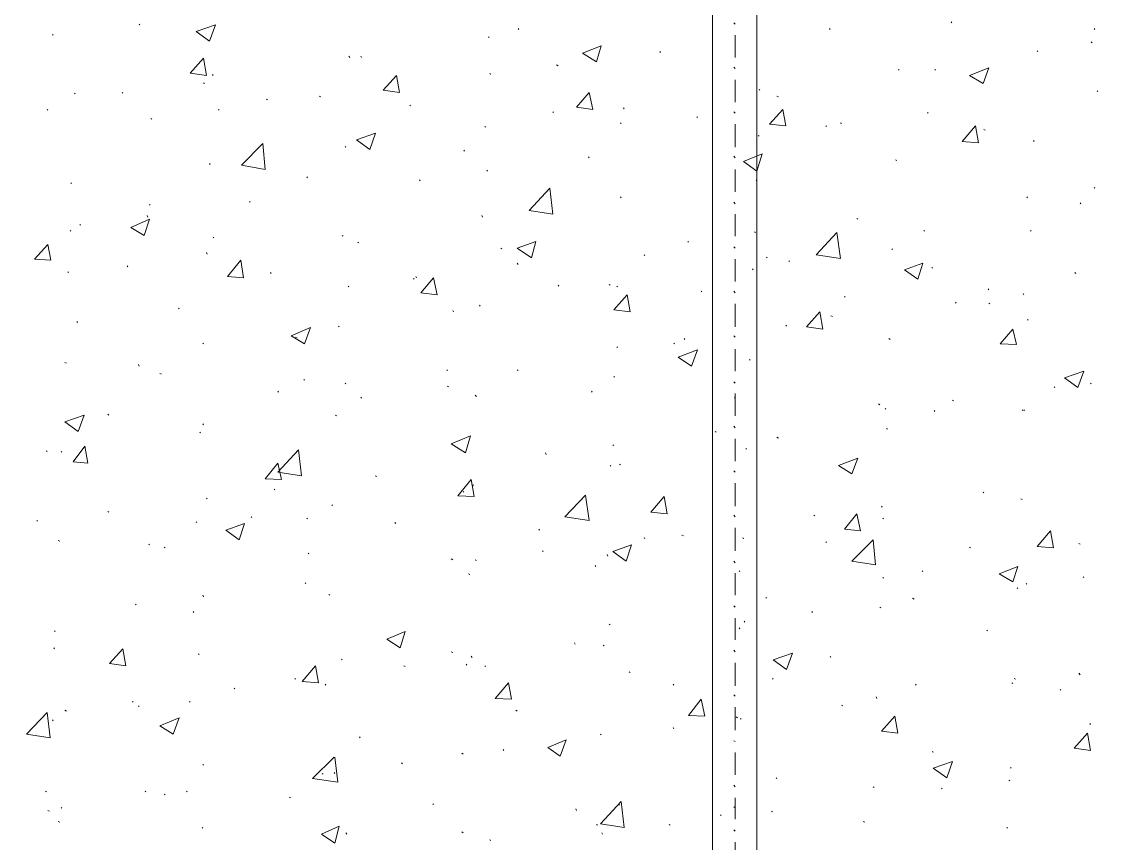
# Model space of a CAD drawing. Header units: millimetres. Extents: x 2928 to 3112, y 1220 to 1280.
# Drawn here: x 2959.659 to 2962.082, y 1249.403 to 1251.25 of the extents above; entities that cross this region are included whole.
import ezdxf

# ---------------------------------------------------------------- set-up
doc = ezdxf.new("R2010")
doc.units = ezdxf.units.MM

msp = doc.modelspace()

# ---------------------------------------------------------------- linework, layer by layer
at = {"color": 253, "linetype": 'Continuous', "lineweight": 5, "true_color": 0x9a9a9a}
for points in [[(2961.2116, 1241.9003), (2942.08633, 1241.9003), (2942.08633, 1247.74538), (2950.25144, 1247.74538), (2950.25144, 1256.61384), (2942.08633, 1256.61384), (2942.08633, 1261.45224), (2961.2116, 1261.45224), (2961.2116, 1249.1904)], [(2961.3116, 1241.9003), (2980.43854, 1241.9003), (2980.43854, 1247.74538), (2972.27343, 1247.74538), (2972.27343, 1256.61384), (2980.43854, 1256.61384), (2980.43854, 1261.45224), (2961.3116, 1261.45224), (2961.3116, 1249.1904)]]:
    msp.add_lwpolyline(points, dxfattribs=at)
at = {"color": 92, "linetype": 'Continuous', "lineweight": 13, "true_color": 0x00b800}
for points in [[(2959.92492, 1251.2421), (2959.92325, 1251.24376), (2959.92325, 1251.24376)], [(2960.05158, 1251.2271), (2960.09492, 1251.2421), (2960.09492, 1251.2421)], [(2960.08159, 1251.20543), (2960.09492, 1251.2421), (2960.09492, 1251.2421)], [(2961.74994, 1251.2471), (2961.74828, 1251.24876), (2961.74828, 1251.24876)], [(2959.72991, 1251.21876), (2959.72825, 1251.22043), (2959.72825, 1251.22043)], [(2960.05158, 1251.2271), (2960.08159, 1251.20543), (2960.08159, 1251.20543)], [(2960.70993, 1251.21376), (2960.70826, 1251.21543), (2960.70826, 1251.21543)], [(2960.7766, 1251.2321), (2960.77493, 1251.23376), (2960.77493, 1251.23376)], [(2961.47661, 1251.2321), (2961.47494, 1251.23376), (2961.47494, 1251.23376)], [(2962.07161, 1251.2321), (2962.06995, 1251.23376), (2962.06995, 1251.23376)], [(2960.91993, 1251.17876), (2960.9616, 1251.19543), (2960.9616, 1251.19543)], [(2960.9516, 1251.15876), (2960.9616, 1251.19543), (2960.9616, 1251.19543)], [(2962.06495, 1251.2021), (2962.06328, 1251.20376), (2962.06328, 1251.20376)], [(2960.03825, 1251.13376), (2960.06825, 1251.1671), (2960.06825, 1251.1671)], [(2960.07492, 1251.12876), (2960.06825, 1251.1671), (2960.06825, 1251.1671)], [(2960.39659, 1251.16876), (2960.39492, 1251.1721), (2960.39492, 1251.1721)], [(2960.42326, 1251.16876), (2960.42159, 1251.1721), (2960.42159, 1251.1721)], [(2960.91993, 1251.17876), (2960.9516, 1251.15876), (2960.9516, 1251.15876)], [(2961.09493, 1251.18043), (2961.09327, 1251.1821), (2961.09327, 1251.1821)], [(2961.94328, 1251.1821), (2961.94161, 1251.18376), (2961.94161, 1251.18376)], [(2960.86493, 1251.15043), (2960.8616, 1251.1521), (2960.8616, 1251.1521)], [(2961.78994, 1251.12876), (2961.83328, 1251.14543), (2961.83328, 1251.14543)], [(2961.81994, 1251.11043), (2961.83328, 1251.14543), (2961.83328, 1251.14543)], [(2960.03825, 1251.13376), (2960.07492, 1251.12876), (2960.07492, 1251.12876)], [(2960.08992, 1251.12876), (2960.08825, 1251.13043), (2960.08825, 1251.13043)], [(2960.47159, 1251.09543), (2960.50159, 1251.12876), (2960.50159, 1251.12876)], [(2960.50826, 1251.09043), (2960.50159, 1251.12876), (2960.50159, 1251.12876)], [(2960.71326, 1251.13043), (2960.71159, 1251.13376), (2960.71159, 1251.13376)], [(2961.63161, 1251.14043), (2961.62994, 1251.1421), (2961.62994, 1251.1421)], [(2961.71328, 1251.14043), (2961.71161, 1251.1421), (2961.71161, 1251.1421)], [(2961.78994, 1251.12876), (2961.81994, 1251.11043), (2961.81994, 1251.11043)], [(2960.06992, 1251.11043), (2960.06825, 1251.1121), (2960.06825, 1251.1121)], [(2960.47159, 1251.09543), (2960.50826, 1251.09043), (2960.50826, 1251.09043)], [(2961.31827, 1251.09543), (2961.3166, 1251.0971), (2961.3166, 1251.0971)], [(2959.77991, 1251.08709), (2959.77825, 1251.08876), (2959.77825, 1251.08876)], [(2959.88658, 1251.08876), (2959.88492, 1251.09043), (2959.88492, 1251.09043)], [(2960.21159, 1251.07376), (2960.20992, 1251.07543), (2960.20992, 1251.07543)], [(2960.33159, 1251.08043), (2960.32826, 1251.08209), (2960.32826, 1251.08209)], [(2960.9066, 1251.05709), (2960.93493, 1251.09043), (2960.93493, 1251.09043)], [(2960.94326, 1251.05209), (2960.93493, 1251.09043), (2960.93493, 1251.09043)], [(2961.35994, 1251.08043), (2961.3566, 1251.08209), (2961.3566, 1251.08209)], [(2962.07828, 1251.09209), (2962.07661, 1251.09376), (2962.07661, 1251.09376)], [(2959.71825, 1251.05043), (2959.71658, 1251.05209), (2959.71658, 1251.05209)], [(2960.10325, 1251.05043), (2960.10159, 1251.05209), (2960.10159, 1251.05209)], [(2960.53326, 1251.06043), (2960.53159, 1251.06209), (2960.53159, 1251.06209)], [(2960.85493, 1251.04543), (2960.85326, 1251.04709), (2960.85326, 1251.04709)], [(2960.9066, 1251.05709), (2960.94326, 1251.05209), (2960.94326, 1251.05209)], [(2961.01327, 1251.05376), (2961.0116, 1251.05543), (2961.0116, 1251.05543)], [(2961.33994, 1251.01876), (2961.36994, 1251.05209), (2961.36994, 1251.05209)], [(2961.3766, 1251.01543), (2961.36994, 1251.05209), (2961.36994, 1251.05209)], [(2961.69661, 1251.04376), (2961.69494, 1251.04543), (2961.69494, 1251.04543)], [(2959.95158, 1251.03043), (2959.94992, 1251.03209), (2959.94992, 1251.03209)], [(2961.0066, 1251.02043), (2961.00493, 1251.02209), (2961.00493, 1251.02209)], [(2961.17827, 1251.03376), (2961.1766, 1251.03543), (2961.1766, 1251.03543)], [(2961.50161, 1251.02043), (2961.49994, 1251.02209), (2961.49994, 1251.02209)], [(2960.41159, 1250.98376), (2960.45492, 1250.99876), (2960.45492, 1250.99876)], [(2960.44159, 1250.96209), (2960.45492, 1250.99876), (2960.45492, 1250.99876)], [(2960.70159, 1251.01209), (2960.69993, 1251.01376), (2960.69993, 1251.01376)], [(2961.33994, 1251.01876), (2961.3766, 1251.01543), (2961.3766, 1251.01543)], [(2961.46827, 1251.01376), (2961.46661, 1251.01543), (2961.46661, 1251.01543)], [(2961.77328, 1250.98043), (2961.80328, 1251.01543), (2961.80328, 1251.01543)], [(2961.80994, 1250.97709), (2961.80328, 1251.01543), (2961.80328, 1251.01543)], [(2961.82494, 1251.00543), (2961.82161, 1251.00709), (2961.82161, 1251.00709)], [(2960.15325, 1250.92709), (2960.20159, 1250.97543), (2960.20159, 1250.97543)], [(2960.20659, 1250.91709), (2960.20159, 1250.97543), (2960.20159, 1250.97543)], [(2960.41159, 1250.98376), (2960.44159, 1250.96209), (2960.44159, 1250.96209)], [(2961.3166, 1250.99209), (2961.31494, 1250.99376), (2961.31494, 1250.99376)], [(2961.77328, 1250.98043), (2961.80994, 1250.97709), (2961.80994, 1250.97709)], [(2961.93495, 1250.98043), (2961.93328, 1250.98209), (2961.93328, 1250.98209)], [(2960.38826, 1250.96709), (2960.38659, 1250.96876), (2960.38659, 1250.96876)], [(2960.65493, 1250.95876), (2960.65326, 1250.96043), (2960.65326, 1250.96043)], [(2961.2816, 1250.93543), (2961.32327, 1250.95209), (2961.32327, 1250.95209)], [(2961.3116, 1250.91376), (2961.32327, 1250.95209), (2961.32327, 1250.95209)], [(2960.08325, 1250.92876), (2960.08159, 1250.93043), (2960.08159, 1250.93043)], [(2960.15325, 1250.92709), (2960.20659, 1250.91709), (2960.20659, 1250.91709)], [(2960.93493, 1250.94376), (2960.93326, 1250.94543), (2960.93326, 1250.94543)], [(2961.2816, 1250.93543), (2961.3116, 1250.91376), (2961.3116, 1250.91376)], [(2961.62661, 1250.93709), (2961.62327, 1250.93876), (2961.62327, 1250.93876)], [(2960.30159, 1250.89876), (2960.29992, 1250.90043), (2960.29992, 1250.90043)], [(2960.70659, 1250.91376), (2960.70493, 1250.91543), (2960.70493, 1250.91543)], [(2959.77158, 1250.88543), (2959.76991, 1250.88709), (2959.76991, 1250.88709)], [(2960.55493, 1250.89209), (2960.55326, 1250.89376), (2960.55326, 1250.89376)], [(2961.3116, 1250.89209), (2961.30994, 1250.89376), (2961.30994, 1250.89376)], [(2962.07161, 1250.87543), (2962.06995, 1250.87709), (2962.06995, 1250.87709)], [(2960.79993, 1250.82542), (2960.8466, 1250.87543), (2960.8466, 1250.87543)], [(2960.85326, 1250.81709), (2960.8466, 1250.87543), (2960.8466, 1250.87543)], [(2961.0066, 1250.85376), (2961.00493, 1250.85542), (2961.00493, 1250.85542)], [(2961.91994, 1250.85376), (2961.91828, 1250.85542), (2961.91828, 1250.85542)], [(2959.94825, 1250.83709), (2959.94658, 1250.83876), (2959.94658, 1250.83876)], [(2960.17325, 1250.84376), (2960.17159, 1250.84542), (2960.17159, 1250.84542)], [(2962.03995, 1250.84042), (2962.03828, 1250.84209), (2962.03828, 1250.84209)], [(2959.90492, 1250.78709), (2959.94658, 1250.80542), (2959.94658, 1250.80542)], [(2959.93492, 1250.76876), (2959.94658, 1250.80542), (2959.94658, 1250.80542)], [(2959.94325, 1250.81042), (2959.94158, 1250.81376), (2959.94158, 1250.81376)], [(2960.69493, 1250.81042), (2960.69326, 1250.81376), (2960.69326, 1250.81376)], [(2960.79993, 1250.82542), (2960.85326, 1250.81709), (2960.85326, 1250.81709)], [(2961.53827, 1250.80542), (2961.53661, 1250.80709), (2961.53661, 1250.80709)], [(2959.76991, 1250.77876), (2959.76825, 1250.78042), (2959.76825, 1250.78042)], [(2959.79158, 1250.79209), (2959.78991, 1250.79376), (2959.78991, 1250.79376)], [(2959.90492, 1250.78709), (2959.93492, 1250.76876), (2959.93492, 1250.76876)], [(2961.68827, 1250.77876), (2961.68661, 1250.78042), (2961.68661, 1250.78042)], [(2961.92828, 1250.77876), (2961.92661, 1250.78042), (2961.92661, 1250.78042)], [(2960.09159, 1250.76376), (2960.08992, 1250.76542), (2960.08992, 1250.76542)], [(2960.38159, 1250.76709), (2960.37992, 1250.76876), (2960.37992, 1250.76876)], [(2960.77326, 1250.74042), (2960.81493, 1250.75542), (2960.81493, 1250.75542)], [(2960.80493, 1250.71876), (2960.81493, 1250.75542), (2960.81493, 1250.75542)], [(2961.15827, 1250.75376), (2961.1566, 1250.75542), (2961.1566, 1250.75542)], [(2961.30827, 1250.77542), (2961.3066, 1250.77709), (2961.3066, 1250.77709)], [(2961.44494, 1250.72542), (2961.49161, 1250.77542), (2961.49161, 1250.77542)], [(2961.49994, 1250.71709), (2961.49161, 1250.77542), (2961.49161, 1250.77542)], [(2959.68825, 1250.71542), (2959.71825, 1250.74876), (2959.71825, 1250.74876)], [(2959.72491, 1250.71376), (2959.71825, 1250.74876), (2959.71825, 1250.74876)], [(2960.07659, 1250.72709), (2960.07492, 1250.73042), (2960.07492, 1250.73042)], [(2960.41659, 1250.75209), (2960.41492, 1250.75376), (2960.41492, 1250.75376)], [(2960.73826, 1250.73876), (2960.73659, 1250.74042), (2960.73659, 1250.74042)], [(2960.77326, 1250.74042), (2960.80493, 1250.71876), (2960.80493, 1250.71876)], [(2961.61661, 1250.73709), (2961.61494, 1250.73876), (2961.61494, 1250.73876)], [(2959.68825, 1250.71542), (2959.72491, 1250.71376), (2959.72491, 1250.71376)], [(2960.12159, 1250.67709), (2960.15159, 1250.71376), (2960.15159, 1250.71376)], [(2960.15825, 1250.67376), (2960.15159, 1250.71376), (2960.15159, 1250.71376)], [(2960.77493, 1250.70376), (2960.77326, 1250.70709), (2960.77326, 1250.70709)], [(2961.05993, 1250.72376), (2961.05827, 1250.72542), (2961.05827, 1250.72542)], [(2961.33494, 1250.71876), (2961.33327, 1250.72042), (2961.33327, 1250.72042)], [(2961.38494, 1250.71042), (2961.38327, 1250.71209), (2961.38327, 1250.71209)], [(2961.44494, 1250.72542), (2961.49994, 1250.71709), (2961.49994, 1250.71709)], [(2961.64327, 1250.69209), (2961.68494, 1250.70709), (2961.68494, 1250.70709)], [(2961.67327, 1250.67042), (2961.68494, 1250.70709), (2961.68494, 1250.70709)], [(2959.76491, 1250.68542), (2959.76325, 1250.68709), (2959.76325, 1250.68709)], [(2959.89825, 1250.69876), (2959.89658, 1250.70042), (2959.89658, 1250.70042)], [(2960.21992, 1250.68376), (2960.21825, 1250.68542), (2960.21825, 1250.68542)], [(2961.30327, 1250.69209), (2961.3016, 1250.69376), (2961.3016, 1250.69376)], [(2961.64327, 1250.69209), (2961.67327, 1250.67042), (2961.67327, 1250.67042)], [(2961.70661, 1250.69542), (2961.70494, 1250.69709), (2961.70494, 1250.69709)], [(2962.02828, 1250.68376), (2962.02661, 1250.68542), (2962.02661, 1250.68542)], [(2960.12159, 1250.67709), (2960.15825, 1250.67376), (2960.15825, 1250.67376)], [(2960.54159, 1250.67042), (2960.53993, 1250.67209), (2960.53993, 1250.67209)], [(2960.54659, 1250.67376), (2960.54493, 1250.67709), (2960.54493, 1250.67709)], [(2960.55659, 1250.64042), (2960.58493, 1250.67376), (2960.58493, 1250.67376)], [(2960.59326, 1250.63542), (2960.58493, 1250.67376), (2960.58493, 1250.67376)], [(2960.9816, 1250.65709), (2960.97993, 1250.65876), (2960.97993, 1250.65876)], [(2960.39492, 1250.65376), (2960.39326, 1250.65542), (2960.39326, 1250.65542)], [(2960.55659, 1250.64042), (2960.59326, 1250.63542), (2960.59326, 1250.63542)], [(2960.8666, 1250.65542), (2960.86493, 1250.65709), (2960.86493, 1250.65709)], [(2960.98993, 1250.60209), (2961.01993, 1250.63542), (2961.01993, 1250.63542)], [(2960.99827, 1250.65376), (2960.9966, 1250.65542), (2960.9966, 1250.65542)], [(2961.0266, 1250.59709), (2961.01993, 1250.63542), (2961.01993, 1250.63542)], [(2961.18827, 1250.64209), (2961.1866, 1250.64376), (2961.1866, 1250.64376)], [(2961.83328, 1250.64709), (2961.83161, 1250.64876), (2961.83161, 1250.64876)], [(2961.91161, 1250.63542), (2961.90994, 1250.63876), (2961.90994, 1250.63876)], [(2960.68993, 1250.61042), (2960.68826, 1250.61209), (2960.68826, 1250.61209)], [(2961.50994, 1250.63042), (2961.50827, 1250.63209), (2961.50827, 1250.63209)], [(2961.75994, 1250.61709), (2961.75828, 1250.61875), (2961.75828, 1250.61875)], [(2961.83494, 1250.61542), (2961.83328, 1250.61709), (2961.83328, 1250.61709)], [(2960.01325, 1250.60375), (2960.01158, 1250.60542), (2960.01158, 1250.60542)], [(2960.62993, 1250.59709), (2960.62826, 1250.60042), (2960.62826, 1250.60042)], [(2960.98993, 1250.60209), (2961.0266, 1250.59709), (2961.0266, 1250.59709)], [(2961.42327, 1250.56375), (2961.45327, 1250.59709), (2961.45327, 1250.59709)], [(2961.45994, 1250.55875), (2961.45327, 1250.59709), (2961.45327, 1250.59709)], [(2961.48161, 1250.58709), (2961.47827, 1250.58875), (2961.47827, 1250.58875)], [(2959.78491, 1250.57375), (2959.78325, 1250.57542), (2959.78325, 1250.57542)], [(2960.26492, 1250.54375), (2960.30826, 1250.56209), (2960.30826, 1250.56209)], [(2960.29492, 1250.52542), (2960.30826, 1250.56209), (2960.30826, 1250.56209)], [(2960.37326, 1250.56375), (2960.37159, 1250.56542), (2960.37159, 1250.56542)], [(2961.37827, 1250.56542), (2961.3766, 1250.56709), (2961.3766, 1250.56709)], [(2961.42327, 1250.56375), (2961.45994, 1250.55875), (2961.45994, 1250.55875)], [(2961.92161, 1250.57875), (2961.91994, 1250.58042), (2961.91994, 1250.58042)], [(2960.26492, 1250.54375), (2960.29492, 1250.52542), (2960.29492, 1250.52542)], [(2960.27825, 1250.53875), (2960.27492, 1250.54042), (2960.27492, 1250.54042)], [(2961.14993, 1250.53542), (2961.14827, 1250.53709), (2961.14827, 1250.53709)], [(2961.61161, 1250.53542), (2961.60827, 1250.53709), (2961.60827, 1250.53709)], [(2961.85828, 1250.52542), (2961.88661, 1250.55875), (2961.88661, 1250.55875)], [(2961.89494, 1250.52375), (2961.88661, 1250.55875), (2961.88661, 1250.55875)], [(2960.06825, 1250.52542), (2960.06659, 1250.52709), (2960.06659, 1250.52709)], [(2960.99827, 1250.51709), (2960.9966, 1250.51875), (2960.9966, 1250.51875)], [(2961.1266, 1250.52542), (2961.12493, 1250.52709), (2961.12493, 1250.52709)], [(2961.85828, 1250.52542), (2961.89494, 1250.52375), (2961.89494, 1250.52375)], [(2961.13493, 1250.49542), (2961.17827, 1250.51209), (2961.17827, 1250.51209)], [(2961.13493, 1250.49542), (2961.16493, 1250.47542), (2961.16493, 1250.47542)], [(2961.16493, 1250.47542), (2961.17827, 1250.51209), (2961.17827, 1250.51209)], [(2961.2966, 1250.48875), (2961.29494, 1250.49042), (2961.29494, 1250.49042)], [(2959.75991, 1250.48209), (2959.75658, 1250.48375), (2959.75658, 1250.48375)], [(2959.92325, 1250.47542), (2959.92158, 1250.47875), (2959.92158, 1250.47875)], [(2960.61659, 1250.46542), (2960.61493, 1250.46709), (2960.61493, 1250.46709)], [(2960.77493, 1250.46542), (2960.77326, 1250.46709), (2960.77326, 1250.46709)], [(2959.97325, 1250.45709), (2959.96992, 1250.45875), (2959.96992, 1250.45875)], [(2960.29492, 1250.44375), (2960.29325, 1250.44542), (2960.29325, 1250.44542)], [(2960.9916, 1250.45042), (2960.98993, 1250.45209), (2960.98993, 1250.45209)], [(2962.00328, 1250.44875), (2962.04661, 1250.46375), (2962.04661, 1250.46375)], [(2962.00328, 1250.44875), (2962.03328, 1250.42709), (2962.03328, 1250.42709)], [(2962.03328, 1250.42709), (2962.04661, 1250.46375), (2962.04661, 1250.46375)], [(2960.23659, 1250.41709), (2960.23492, 1250.41875), (2960.23492, 1250.41875)], [(2960.38826, 1250.43542), (2960.38659, 1250.43709), (2960.38659, 1250.43709)], [(2960.61826, 1250.42875), (2960.61659, 1250.43042), (2960.61659, 1250.43042)], [(2960.9416, 1250.41709), (2960.93993, 1250.41875), (2960.93993, 1250.41875)], [(2961.98161, 1250.42709), (2961.97995, 1250.42875), (2961.97995, 1250.42875)], [(2962.06328, 1250.43542), (2962.06161, 1250.43709), (2962.06161, 1250.43709)], [(2960.42326, 1250.40375), (2960.42159, 1250.40542), (2960.42159, 1250.40542)], [(2960.68159, 1250.40709), (2960.67826, 1250.41042), (2960.67826, 1250.41042)], [(2961.26327, 1250.40375), (2961.2616, 1250.40542), (2961.2616, 1250.40542)], [(2961.75328, 1250.39709), (2961.75161, 1250.39875), (2961.75161, 1250.39875)], [(2959.85492, 1250.36542), (2959.85325, 1250.36708), (2959.85325, 1250.36708)], [(2961.58827, 1250.38875), (2961.58494, 1250.39042), (2961.58494, 1250.39042)], [(2961.60161, 1250.37875), (2961.59994, 1250.38042), (2961.59994, 1250.38042)], [(2961.71161, 1250.37375), (2961.70994, 1250.37542), (2961.70994, 1250.37542)], [(2961.90994, 1250.37542), (2961.90828, 1250.37708), (2961.90828, 1250.37708)], [(2961.91328, 1250.37542), (2961.91161, 1250.37708), (2961.91161, 1250.37708)], [(2959.75658, 1250.35042), (2959.79991, 1250.36542), (2959.79991, 1250.36542)], [(2959.75658, 1250.35042), (2959.78658, 1250.32875), (2959.78658, 1250.32875)], [(2959.78658, 1250.32875), (2959.79991, 1250.36542), (2959.79991, 1250.36542)], [(2960.06825, 1250.34375), (2960.06659, 1250.34542), (2960.06659, 1250.34542)], [(2960.36659, 1250.36375), (2960.36492, 1250.36542), (2960.36492, 1250.36542)], [(2960.06159, 1250.32542), (2960.05992, 1250.32708), (2960.05992, 1250.32708)], [(2960.62493, 1250.30042), (2960.66826, 1250.31875), (2960.66826, 1250.31875)], [(2960.65659, 1250.28042), (2960.66826, 1250.31875), (2960.66826, 1250.31875)], [(2961.21993, 1250.32708), (2961.21827, 1250.32875), (2961.21827, 1250.32875)], [(2961.60494, 1250.33375), (2961.60327, 1250.33542), (2961.60327, 1250.33542)], [(2959.77491, 1250.26042), (2959.80158, 1250.29542), (2959.80158, 1250.29542)], [(2959.80825, 1250.25708), (2959.80158, 1250.29542), (2959.80158, 1250.29542)], [(2960.62493, 1250.30042), (2960.65659, 1250.28042), (2960.65659, 1250.28042)], [(2960.98993, 1250.29708), (2960.98826, 1250.29875), (2960.98826, 1250.29875)], [(2961.35994, 1250.31375), (2961.3566, 1250.31542), (2961.3566, 1250.31542)], [(2959.71658, 1250.28375), (2959.71491, 1250.28542), (2959.71491, 1250.28542)], [(2959.74991, 1250.28208), (2959.74825, 1250.28375), (2959.74825, 1250.28375)], [(2960.23492, 1250.23708), (2960.28159, 1250.28708), (2960.28159, 1250.28708)], [(2960.28825, 1250.22875), (2960.28159, 1250.28708), (2960.28159, 1250.28708)], [(2960.83826, 1250.27708), (2960.8366, 1250.28042), (2960.8366, 1250.28042)], [(2961.28827, 1250.28875), (2961.2866, 1250.29042), (2961.2866, 1250.29042)], [(2959.77491, 1250.26042), (2959.80825, 1250.25708), (2959.80825, 1250.25708)], [(2960.20659, 1250.22208), (2960.23492, 1250.25708), (2960.23492, 1250.25708)], [(2960.24325, 1250.22042), (2960.23492, 1250.25708), (2960.23492, 1250.25708)], [(2960.98326, 1250.25042), (2960.9816, 1250.25208), (2960.9816, 1250.25208)], [(2961.00493, 1250.25375), (2961.00327, 1250.25542), (2961.00327, 1250.25542)], [(2961.49494, 1250.25208), (2961.53827, 1250.26875), (2961.53827, 1250.26875)], [(2961.49494, 1250.25208), (2961.52494, 1250.23375), (2961.52494, 1250.23375)], [(2961.52494, 1250.23375), (2961.53827, 1250.26875), (2961.53827, 1250.26875)], [(2960.20659, 1250.22208), (2960.24325, 1250.22042), (2960.24325, 1250.22042)], [(2960.23492, 1250.23708), (2960.28825, 1250.22875), (2960.28825, 1250.22875)], [(2960.45659, 1250.22708), (2960.45492, 1250.22875), (2960.45492, 1250.22875)], [(2960.22825, 1250.19708), (2960.22659, 1250.19875), (2960.22659, 1250.19875)], [(2960.63993, 1250.18375), (2960.66993, 1250.22042), (2960.66993, 1250.22042)], [(2960.67659, 1250.18208), (2960.66993, 1250.22042), (2960.66993, 1250.22042)], [(2960.67493, 1250.20708), (2960.67326, 1250.20875), (2960.67326, 1250.20875)], [(2960.07659, 1250.17708), (2960.07492, 1250.17875), (2960.07492, 1250.17875)], [(2960.63993, 1250.18375), (2960.67659, 1250.18208), (2960.67659, 1250.18208)], [(2960.65326, 1250.19208), (2960.65159, 1250.19375), (2960.65159, 1250.19375)], [(2960.87993, 1250.13708), (2960.9266, 1250.18542), (2960.9266, 1250.18542)], [(2960.93493, 1250.12875), (2960.9266, 1250.18542), (2960.9266, 1250.18542)], [(2961.07327, 1250.14708), (2961.10327, 1250.18208), (2961.10327, 1250.18208)], [(2961.10993, 1250.14375), (2961.10327, 1250.18208), (2961.10327, 1250.18208)], [(2961.82161, 1250.19042), (2961.81994, 1250.19208), (2961.81994, 1250.19208)], [(2961.90828, 1250.17542), (2961.90494, 1250.17708), (2961.90494, 1250.17708)], [(2960.35826, 1250.16208), (2960.35659, 1250.16375), (2960.35659, 1250.16375)], [(2961.59327, 1250.15875), (2961.59161, 1250.16041), (2961.59161, 1250.16041)], [(2959.69491, 1250.12708), (2959.69325, 1250.12875), (2959.69325, 1250.12875)], [(2959.85492, 1250.14708), (2959.85325, 1250.14875), (2959.85325, 1250.14875)], [(2960.05325, 1250.12375), (2960.05158, 1250.12541), (2960.05158, 1250.12541)], [(2960.17659, 1250.13541), (2960.17492, 1250.13708), (2960.17492, 1250.13708)], [(2960.30159, 1250.13208), (2960.29992, 1250.13375), (2960.29992, 1250.13375)], [(2960.87993, 1250.13708), (2960.93493, 1250.12875), (2960.93493, 1250.12875)], [(2961.07327, 1250.14708), (2961.10993, 1250.14375), (2961.10993, 1250.14375)], [(2961.4416, 1250.13875), (2961.43994, 1250.14041), (2961.43994, 1250.14041)], [(2961.50827, 1250.10875), (2961.53661, 1250.14375), (2961.53661, 1250.14375)], [(2961.54494, 1250.10541), (2961.53661, 1250.14375), (2961.53661, 1250.14375)], [(2961.59661, 1250.13208), (2961.59494, 1250.13375), (2961.59494, 1250.13375)], [(2960.11825, 1250.10708), (2960.15992, 1250.12208), (2960.15992, 1250.12208)], [(2960.11825, 1250.10708), (2960.14825, 1250.08541), (2960.14825, 1250.08541)], [(2960.14825, 1250.08541), (2960.15992, 1250.12208), (2960.15992, 1250.12208)], [(2960.49992, 1250.12208), (2960.49826, 1250.12375), (2960.49826, 1250.12375)], [(2960.82326, 1250.10708), (2960.8216, 1250.10875), (2960.8216, 1250.10875)], [(2961.50827, 1250.10875), (2961.54494, 1250.10541), (2961.54494, 1250.10541)], [(2961.94161, 1250.07041), (2961.97161, 1250.10541), (2961.97161, 1250.10541)], [(2961.97828, 1250.06708), (2961.97161, 1250.10541), (2961.97161, 1250.10541)], [(2959.74491, 1250.08208), (2959.74158, 1250.08375), (2959.74158, 1250.08375)], [(2961.05993, 1250.08708), (2961.05827, 1250.09041), (2961.05827, 1250.09041)], [(2961.1466, 1250.09375), (2961.14327, 1250.09541), (2961.14327, 1250.09541)], [(2961.2816, 1250.08708), (2961.27994, 1250.09041), (2961.27994, 1250.09041)], [(2961.46827, 1250.07875), (2961.46661, 1250.08041), (2961.46661, 1250.08041)], [(2961.52494, 1250.03708), (2961.57327, 1250.08541), (2961.57327, 1250.08541)], [(2961.57827, 1250.02875), (2961.57327, 1250.08541), (2961.57327, 1250.08541)], [(2962.03828, 1250.07541), (2962.03495, 1250.07708), (2962.03495, 1250.07708)], [(2959.94658, 1250.07375), (2959.94492, 1250.07541), (2959.94492, 1250.07541)], [(2959.98158, 1250.06708), (2959.97992, 1250.06875), (2959.97992, 1250.06875)], [(2960.30492, 1250.05375), (2960.30326, 1250.05541), (2960.30326, 1250.05541)], [(2960.8316, 1250.05875), (2960.82993, 1250.06041), (2960.82993, 1250.06041)], [(2960.98826, 1250.05875), (2961.02993, 1250.07375), (2961.02993, 1250.07375)], [(2960.98826, 1250.05875), (2961.01827, 1250.03708), (2961.01827, 1250.03708)], [(2961.01827, 1250.03708), (2961.02993, 1250.07375), (2961.02993, 1250.07375)], [(2961.79161, 1250.06708), (2961.78994, 1250.06875), (2961.78994, 1250.06875)], [(2961.94161, 1250.07041), (2961.97828, 1250.06708), (2961.97828, 1250.06708)], [(2960.62826, 1250.04041), (2960.62493, 1250.04208), (2960.62493, 1250.04208)], [(2960.68159, 1250.03875), (2960.67826, 1250.04041), (2960.67826, 1250.04041)], [(2960.9766, 1250.04875), (2960.97493, 1250.05208), (2960.97493, 1250.05208)], [(2961.52494, 1250.03708), (2961.57827, 1250.02875), (2961.57827, 1250.02875)], [(2960.66659, 1250.00708), (2960.66326, 1250.00875), (2960.66326, 1250.00875)], [(2960.94993, 1250.02541), (2960.94826, 1250.02708), (2960.94826, 1250.02708)], [(2961.27327, 1250.01375), (2961.2716, 1250.01541), (2961.2716, 1250.01541)], [(2961.68494, 1250.01375), (2961.68327, 1250.01541), (2961.68327, 1250.01541)], [(2961.85661, 1250.00875), (2961.89828, 1250.02541), (2961.89828, 1250.02541)], [(2961.85661, 1250.00875), (2961.88661, 1249.99041), (2961.88661, 1249.99041)], [(2961.88661, 1249.99041), (2961.89828, 1250.02541), (2961.89828, 1250.02541)], [(2960.29826, 1249.98708), (2960.29659, 1249.98875), (2960.29659, 1249.98875)], [(2961.59661, 1249.99875), (2961.59494, 1250.00041), (2961.59494, 1250.00041)], [(2961.91828, 1249.98541), (2961.91661, 1249.98708), (2961.91661, 1249.98708)], [(2962.04661, 1250.00041), (2962.04495, 1250.00208), (2962.04495, 1250.00208)], [(2960.06825, 1249.95708), (2960.06659, 1249.96041), (2960.06659, 1249.96041)], [(2960.35159, 1249.96041), (2960.34992, 1249.96208), (2960.34992, 1249.96208)], [(2961.33327, 1249.95375), (2961.3316, 1249.95541), (2961.3316, 1249.95541)], [(2961.89828, 1249.97541), (2961.89661, 1249.97708), (2961.89661, 1249.97708)], [(2959.91658, 1249.93875), (2959.91492, 1249.94041), (2959.91492, 1249.94041)], [(2961.58994, 1249.93208), (2961.58827, 1249.93375), (2961.58827, 1249.93375)], [(2961.66494, 1249.95208), (2961.66161, 1249.95375), (2961.66161, 1249.95375)], [(2960.04658, 1249.92208), (2960.04492, 1249.92374), (2960.04492, 1249.92374)], [(2961.4366, 1249.92208), (2961.43494, 1249.92374), (2961.43494, 1249.92374)], [(2960.9816, 1249.89374), (2960.97993, 1249.89541), (2960.97993, 1249.89541)], [(2961.27327, 1249.88541), (2961.2716, 1249.88708), (2961.2716, 1249.88708)], [(2961.28494, 1249.90041), (2961.28327, 1249.90208), (2961.28327, 1249.90208)], [(2959.73491, 1249.87874), (2959.73325, 1249.88041), (2959.73325, 1249.88041)], [(2960.47992, 1249.86208), (2960.52159, 1249.87874), (2960.52159, 1249.87874)], [(2960.47992, 1249.86208), (2960.50992, 1249.84208), (2960.50992, 1249.84208)], [(2960.50992, 1249.84208), (2960.52159, 1249.87874), (2960.52159, 1249.87874)], [(2961.82994, 1249.88041), (2961.82828, 1249.88208), (2961.82828, 1249.88208)], [(2959.73325, 1249.84041), (2959.73158, 1249.84208), (2959.73158, 1249.84208)], [(2959.85658, 1249.80708), (2959.88658, 1249.84041), (2959.88658, 1249.84041)], [(2959.89325, 1249.80208), (2959.88658, 1249.84041), (2959.88658, 1249.84041)], [(2960.90326, 1249.85041), (2960.9016, 1249.85374), (2960.9016, 1249.85374)], [(2960.96826, 1249.84708), (2960.9666, 1249.84874), (2960.9666, 1249.84874)], [(2960.05825, 1249.82708), (2960.05658, 1249.82874), (2960.05658, 1249.82874)], [(2960.37992, 1249.81541), (2960.37826, 1249.81708), (2960.37826, 1249.81708)], [(2960.62826, 1249.83208), (2960.62493, 1249.83374), (2960.62493, 1249.83374)], [(2960.67159, 1249.82041), (2960.66993, 1249.82374), (2960.66993, 1249.82374)], [(2961.34827, 1249.81541), (2961.3916, 1249.83041), (2961.3916, 1249.83041)], [(2961.34827, 1249.81541), (2961.37827, 1249.79374), (2961.37827, 1249.79374)], [(2961.37827, 1249.79374), (2961.3916, 1249.83041), (2961.3916, 1249.83041)], [(2961.47827, 1249.82041), (2961.47661, 1249.82374), (2961.47661, 1249.82374)], [(2959.85658, 1249.80708), (2959.89325, 1249.80208), (2959.89325, 1249.80208)], [(2960.28992, 1249.76708), (2960.31992, 1249.80208), (2960.31992, 1249.80208)], [(2960.32659, 1249.76374), (2960.31992, 1249.80208), (2960.31992, 1249.80208)], [(2960.52159, 1249.80041), (2960.51826, 1249.80208), (2960.51826, 1249.80208)], [(2960.65993, 1249.80374), (2960.65826, 1249.80541), (2960.65826, 1249.80541)], [(2960.70159, 1249.80041), (2960.69993, 1249.80208), (2960.69993, 1249.80208)], [(2961.0266, 1249.78708), (2961.02493, 1249.78874), (2961.02493, 1249.78874)], [(2960.27492, 1249.77208), (2960.27325, 1249.77374), (2960.27325, 1249.77374)], [(2960.28992, 1249.76708), (2960.32659, 1249.76374), (2960.32659, 1249.76374)], [(2960.72326, 1249.72874), (2960.75326, 1249.76374), (2960.75326, 1249.76374)], [(2960.75993, 1249.72708), (2960.75326, 1249.76374), (2960.75326, 1249.76374)], [(2961.34827, 1249.77208), (2961.3466, 1249.77374), (2961.3466, 1249.77374)], [(2961.88661, 1249.76208), (2961.88494, 1249.76374), (2961.88494, 1249.76374)], [(2961.89328, 1249.77208), (2961.88994, 1249.77374), (2961.88994, 1249.77374)], [(2962.03828, 1249.78208), (2962.03495, 1249.78541), (2962.03495, 1249.78541)], [(2960.13825, 1249.75041), (2960.13659, 1249.75208), (2960.13659, 1249.75208)], [(2960.34326, 1249.75874), (2960.34159, 1249.76041), (2960.34159, 1249.76041)], [(2961.12493, 1249.75874), (2961.12327, 1249.76041), (2961.12327, 1249.76041)], [(2961.66994, 1249.75874), (2961.66827, 1249.76041), (2961.66827, 1249.76041)], [(2961.99495, 1249.74708), (2961.99328, 1249.74874), (2961.99328, 1249.74874)], [(2959.90992, 1249.72041), (2959.90825, 1249.72208), (2959.90825, 1249.72208)], [(2960.03825, 1249.72041), (2960.03658, 1249.72208), (2960.03658, 1249.72208)], [(2960.72326, 1249.72874), (2960.75993, 1249.72708), (2960.75993, 1249.72708)], [(2961.15827, 1249.69041), (2961.1866, 1249.72708), (2961.1866, 1249.72708)], [(2961.19493, 1249.68874), (2961.1866, 1249.72708), (2961.1866, 1249.72708)], [(2961.50494, 1249.71208), (2961.50161, 1249.71374), (2961.50161, 1249.71374)], [(2961.58161, 1249.72874), (2961.57994, 1249.73208), (2961.57994, 1249.73208)], [(2959.66991, 1249.64874), (2959.71658, 1249.69708), (2959.71658, 1249.69708)], [(2959.72325, 1249.64041), (2959.71658, 1249.69708), (2959.71658, 1249.69708)], [(2959.75991, 1249.70041), (2959.75658, 1249.70208), (2959.75658, 1249.70208)], [(2959.92325, 1249.71041), (2959.92158, 1249.71208), (2959.92158, 1249.71208)], [(2960.77326, 1249.70041), (2960.76993, 1249.70208), (2960.76993, 1249.70208)], [(2961.15827, 1249.69041), (2961.19493, 1249.68874), (2961.19493, 1249.68874)], [(2961.59161, 1249.65541), (2961.62161, 1249.68874), (2961.62161, 1249.68874)], [(2961.62827, 1249.65041), (2961.62161, 1249.68874), (2961.62161, 1249.68874)], [(2959.72991, 1249.67874), (2959.72825, 1249.68041), (2959.72825, 1249.68041)], [(2959.96992, 1249.66707), (2960.01325, 1249.68541), (2960.01325, 1249.68541)], [(2959.96992, 1249.66707), (2959.99992, 1249.64874), (2959.99992, 1249.64874)], [(2959.99992, 1249.64874), (2960.01325, 1249.68541), (2960.01325, 1249.68541)], [(2961.26827, 1249.68541), (2961.26494, 1249.68707), (2961.26494, 1249.68707)], [(2961.2766, 1249.68207), (2961.27494, 1249.68374), (2961.27494, 1249.68374)], [(2962.06161, 1249.67041), (2962.05995, 1249.67207), (2962.05995, 1249.67207)], [(2959.66991, 1249.64874), (2959.72325, 1249.64041), (2959.72325, 1249.64041)], [(2960.41992, 1249.64041), (2960.41826, 1249.64207), (2960.41826, 1249.64207)], [(2960.9616, 1249.64707), (2960.95993, 1249.64874), (2960.95993, 1249.64874)], [(2961.12493, 1249.66041), (2961.12327, 1249.66374), (2961.12327, 1249.66374)], [(2961.59161, 1249.65541), (2961.62827, 1249.65041), (2961.62827, 1249.65041)], [(2962.02495, 1249.61707), (2962.05495, 1249.65041), (2962.05495, 1249.65041)], [(2962.06161, 1249.61207), (2962.05495, 1249.65041), (2962.05495, 1249.65041)], [(2960.8416, 1249.61874), (2960.88326, 1249.63541), (2960.88326, 1249.63541)], [(2960.8416, 1249.61874), (2960.86993, 1249.59874), (2960.86993, 1249.59874)], [(2960.86993, 1249.59874), (2960.88326, 1249.63541), (2960.88326, 1249.63541)], [(2962.02495, 1249.61707), (2962.06161, 1249.61207), (2962.06161, 1249.61207)], [(2960.31326, 1249.54874), (2960.36159, 1249.59707), (2960.36159, 1249.59707)], [(2960.36992, 1249.54041), (2960.36326, 1249.59707), (2960.36326, 1249.59707)], [(2960.65159, 1249.60374), (2960.64826, 1249.60541), (2960.64826, 1249.60541)], [(2960.74326, 1249.61207), (2960.74159, 1249.61374), (2960.74159, 1249.61374)], [(2961.70828, 1249.60707), (2961.70661, 1249.61041), (2961.70661, 1249.61041)], [(2960.06825, 1249.57874), (2960.06659, 1249.58041), (2960.06659, 1249.58041)], [(2960.51492, 1249.58207), (2960.51326, 1249.58374), (2960.51326, 1249.58374)], [(2961.70828, 1249.57207), (2961.75161, 1249.58707), (2961.75161, 1249.58707)], [(2961.70828, 1249.57207), (2961.73828, 1249.55041), (2961.73828, 1249.55041)], [(2961.73828, 1249.55041), (2961.75161, 1249.58707), (2961.75161, 1249.58707)], [(2961.88328, 1249.57207), (2961.88161, 1249.57374), (2961.88161, 1249.57374)], [(2960.31326, 1249.54874), (2960.36992, 1249.54041), (2960.36992, 1249.54041)], [(2960.33659, 1249.55874), (2960.33492, 1249.56041), (2960.33492, 1249.56041)], [(2960.36326, 1249.56041), (2960.36159, 1249.56207), (2960.36159, 1249.56207)], [(2961.3566, 1249.54874), (2961.35494, 1249.55041), (2961.35494, 1249.55041)], [(2961.87994, 1249.54374), (2961.87828, 1249.54541), (2961.87828, 1249.54541)], [(2959.71491, 1249.51874), (2959.71325, 1249.52041), (2959.71325, 1249.52041)], [(2959.93825, 1249.51874), (2959.93658, 1249.52041), (2959.93658, 1249.52041)], [(2960.03158, 1249.51874), (2960.02992, 1249.52041), (2960.02992, 1249.52041)], [(2961.57494, 1249.52874), (2961.57327, 1249.53041), (2961.57327, 1249.53041)], [(2961.72828, 1249.52541), (2961.72661, 1249.52707), (2961.72661, 1249.52707)], [(2959.98158, 1249.51207), (2959.97992, 1249.51374), (2959.97992, 1249.51374)], [(2960.26325, 1249.50541), (2960.26159, 1249.50707), (2960.26159, 1249.50707)], [(2960.95993, 1249.44707), (2961.0066, 1249.49707), (2961.0066, 1249.49707)], [(2961.01327, 1249.43874), (2961.0066, 1249.49707), (2961.0066, 1249.49707)], [(2959.72158, 1249.47541), (2959.71825, 1249.47707), (2959.71825, 1249.47707)], [(2959.74991, 1249.48207), (2959.74825, 1249.48374), (2959.74825, 1249.48374)], [(2960.58493, 1249.49041), (2960.58326, 1249.49207), (2960.58326, 1249.49207)], [(2960.9066, 1249.47707), (2960.90493, 1249.48041), (2960.90493, 1249.48041)], [(2961.00327, 1249.48874), (2961.0016, 1249.49041), (2961.0016, 1249.49041)], [(2961.2616, 1249.48374), (2961.25994, 1249.48541), (2961.25994, 1249.48541)], [(2961.3466, 1249.47374), (2961.34494, 1249.47541), (2961.34494, 1249.47541)], [(2959.74491, 1249.4504), (2959.74158, 1249.45207), (2959.74158, 1249.45207)], [(2960.95993, 1249.44707), (2961.01327, 1249.43874), (2961.01327, 1249.43874)], [(2961.2316, 1249.46541), (2961.22994, 1249.46707), (2961.22994, 1249.46707)], [(2961.55327, 1249.4504), (2961.55161, 1249.45207), (2961.55161, 1249.45207)], [(2960.06659, 1249.43707), (2960.06492, 1249.43874), (2960.06492, 1249.43874)], [(2960.33326, 1249.42374), (2960.37326, 1249.44207), (2960.37326, 1249.44207)], [(2960.33326, 1249.42374), (2960.36326, 1249.40374), (2960.36326, 1249.40374)], [(2960.36326, 1249.40374), (2960.37326, 1249.44207), (2960.37326, 1249.44207)], [(2960.38992, 1249.42374), (2960.38826, 1249.42707), (2960.38826, 1249.42707)], [(2960.65159, 1249.42707), (2960.64826, 1249.42874), (2960.64826, 1249.42874)], [(2960.95326, 1249.44374), (2960.9516, 1249.4454), (2960.9516, 1249.4454)], [(2960.96493, 1249.42374), (2960.96326, 1249.42707), (2960.96326, 1249.42707)], [(2961.1166, 1249.44374), (2961.11493, 1249.4454), (2961.11493, 1249.4454)], [(2961.87494, 1249.43707), (2961.87328, 1249.43874), (2961.87328, 1249.43874)], [(2960.71326, 1249.40874), (2960.71159, 1249.41207), (2960.71159, 1249.41207)]]:
    msp.add_lwpolyline(points, dxfattribs=at)
at = {"color": 7, "linetype": 'Continuous', "lineweight": 20, "true_color": 0x000007}
for points in [[(2961.26327, 1251.24376), (2961.25994, 1251.2471), (2961.25994, 1251.2471)], [(2961.26327, 1251.21876), (2961.26327, 1251.16876), (2961.26327, 1251.16876)], [(2961.26327, 1251.14376), (2961.25994, 1251.1471), (2961.25994, 1251.1471)], [(2961.26327, 1251.11876), (2961.26327, 1251.06876), (2961.26327, 1251.06876)], [(2961.26327, 1251.04376), (2961.25994, 1251.04709), (2961.25994, 1251.04709)], [(2961.26327, 1251.01876), (2961.26327, 1250.96709), (2961.26327, 1250.96709)], [(2961.26327, 1250.94376), (2961.25994, 1250.94709), (2961.25994, 1250.94709)], [(2961.26327, 1250.91709), (2961.26327, 1250.86709), (2961.26327, 1250.86709)], [(2961.26327, 1250.84042), (2961.25994, 1250.84376), (2961.25994, 1250.84376)], [(2961.26327, 1250.81709), (2961.26327, 1250.76709), (2961.26327, 1250.76709)], [(2961.26327, 1250.74042), (2961.25994, 1250.74376), (2961.25994, 1250.74376)], [(2961.26327, 1250.71542), (2961.26327, 1250.66542), (2961.26327, 1250.66542)], [(2961.26327, 1250.64042), (2961.25994, 1250.64376), (2961.25994, 1250.64376)], [(2961.26327, 1250.61542), (2961.26327, 1250.56375), (2961.26327, 1250.56375)], [(2961.26327, 1250.54042), (2961.25994, 1250.54375), (2961.25994, 1250.54375)], [(2961.26327, 1250.51375), (2961.26327, 1250.46375), (2961.26327, 1250.46375)], [(2961.26327, 1250.43709), (2961.25994, 1250.44042), (2961.25994, 1250.44042)], [(2961.26327, 1250.41375), (2961.26327, 1250.36375), (2961.26327, 1250.36375)], [(2961.26327, 1250.33708), (2961.25994, 1250.34042), (2961.25994, 1250.34042)], [(2961.26327, 1250.31208), (2961.26327, 1250.26208), (2961.26327, 1250.26208)], [(2961.26327, 1250.23708), (2961.25994, 1250.24042), (2961.25994, 1250.24042)], [(2961.26327, 1250.21208), (2961.26327, 1250.16041), (2961.26327, 1250.16041)], [(2961.26327, 1250.13708), (2961.25994, 1250.14041), (2961.25994, 1250.14041)], [(2961.26327, 1250.11208), (2961.26327, 1250.06041), (2961.26327, 1250.06041)], [(2961.26327, 1250.03375), (2961.25994, 1250.03708), (2961.25994, 1250.03708)], [(2961.26327, 1250.01041), (2961.26327, 1249.96041), (2961.26327, 1249.96041)], [(2961.26327, 1249.93375), (2961.25994, 1249.93708), (2961.25994, 1249.93708)], [(2961.26327, 1249.90874), (2961.26327, 1249.86041), (2961.26327, 1249.86041)], [(2961.26327, 1249.83374), (2961.25994, 1249.83708), (2961.25994, 1249.83708)], [(2961.26327, 1249.80874), (2961.26327, 1249.75708), (2961.26327, 1249.75708)], [(2961.26327, 1249.73374), (2961.25994, 1249.73708), (2961.25994, 1249.73708)], [(2961.26327, 1249.70874), (2961.26327, 1249.65707), (2961.26327, 1249.65707)], [(2961.26327, 1249.63207), (2961.25994, 1249.63374), (2961.25994, 1249.63374)], [(2961.26327, 1249.60707), (2961.26327, 1249.55707), (2961.26327, 1249.55707)], [(2961.26327, 1249.53041), (2961.25994, 1249.53374), (2961.25994, 1249.53374)], [(2961.26327, 1249.50541), (2961.26327, 1249.45707), (2961.26327, 1249.45707)], [(2961.26327, 1249.4304), (2961.25994, 1249.43374), (2961.25994, 1249.43374)], [(2961.26327, 1249.4054), (2961.26327, 1249.35374), (2961.26327, 1249.35374)]]:
    msp.add_lwpolyline(points, dxfattribs=at)

doc.saveas('drawing.dxf')
